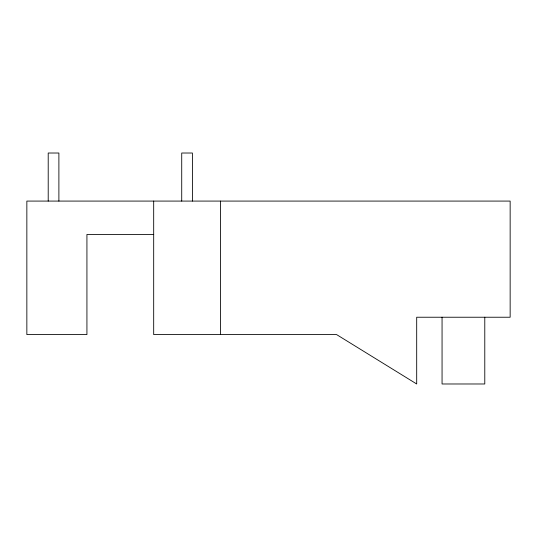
<?xml version="1.0" encoding="UTF-8"?>
<svg xmlns="http://www.w3.org/2000/svg" width="537" height="537" viewBox="0 0 537 537"><rect width="100%" height="100%" fill="white"/><g stroke="black" fill="none" stroke-linecap="round" stroke-linejoin="round"><path stroke-width="0.81" d="M153.683 234.454L86.927 234.454L86.927 334.585L26.85 334.585L26.85 201.08L510.15 201.08L510.15 317.233L416.692 317.233L416.692 383.982L336.592 334.585L153.683 334.585L153.683 201.08M484.783 317.233L484.783 383.982L442.058 383.982L442.058 317.233M220.438 201.08L220.438 334.585M192.4 201.08L192.4 153.018L181.721 153.018L181.721 201.08M58.889 201.08L58.889 153.018L48.209 153.018L48.209 201.08"/></g></svg>
